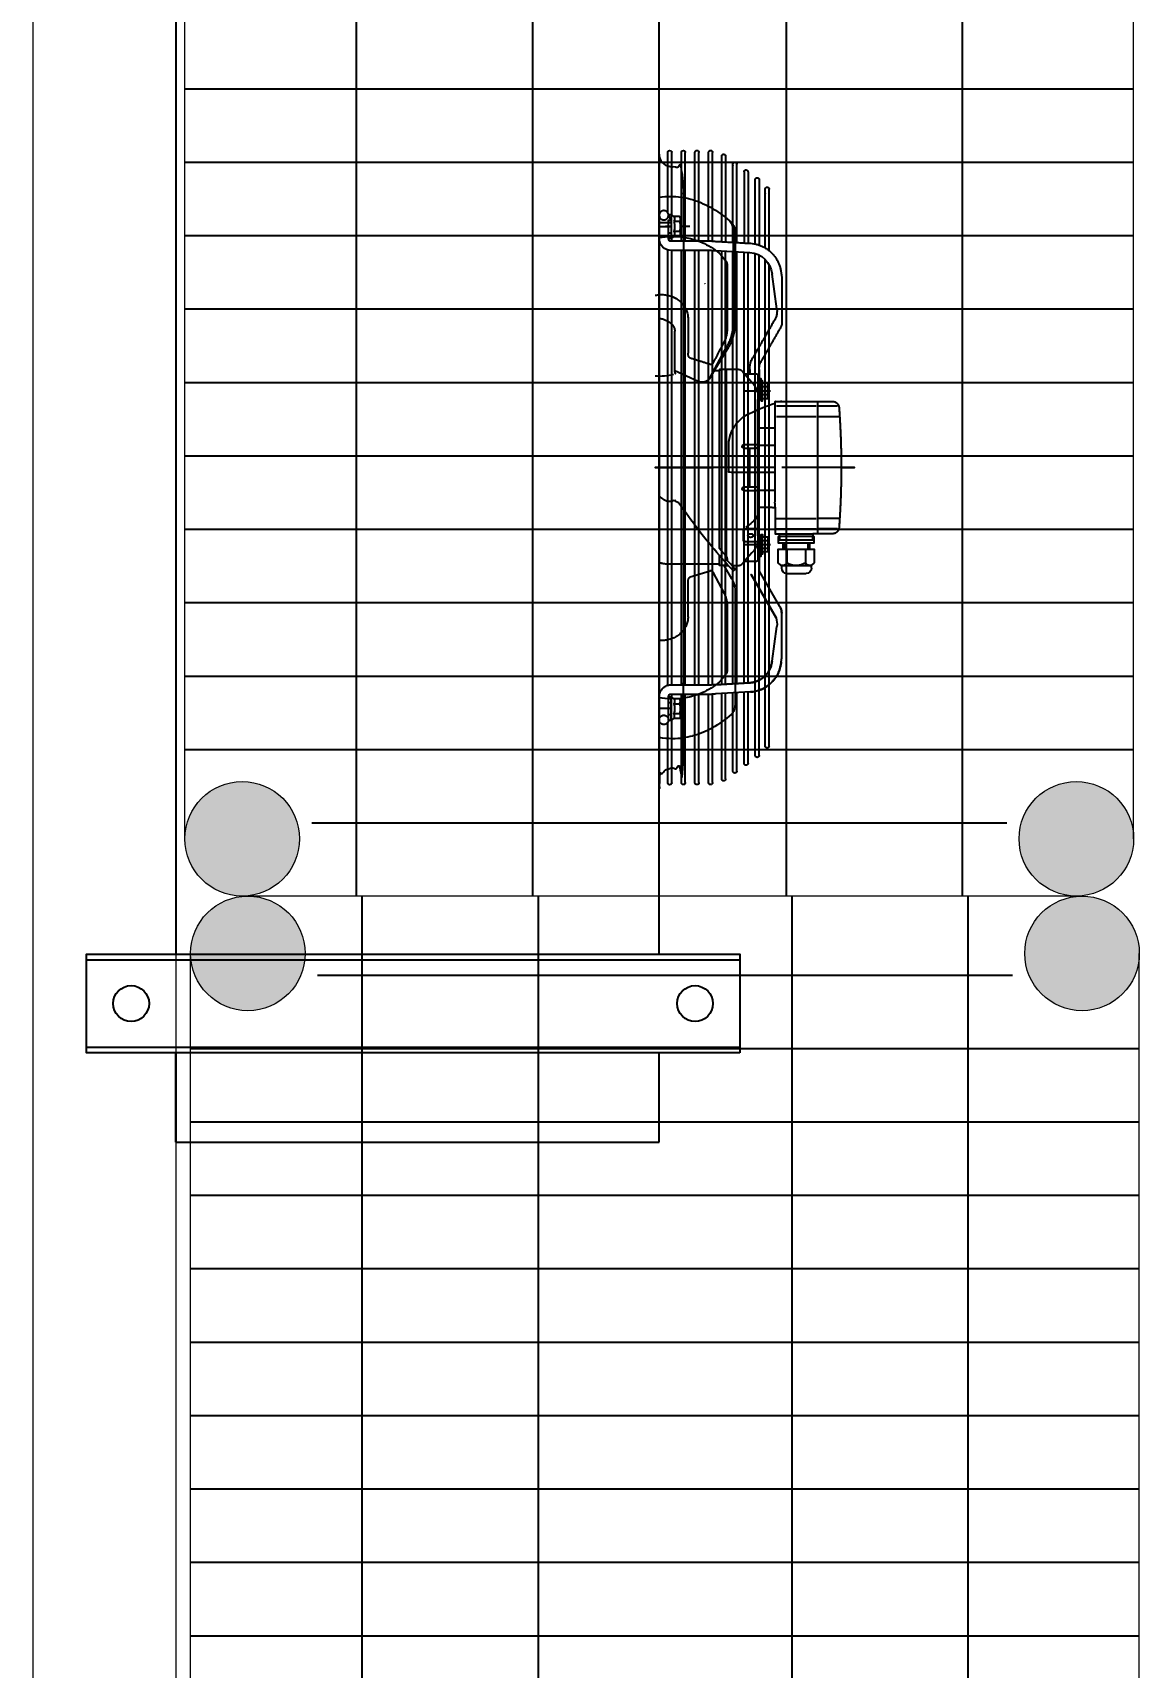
# Model space of a CAD drawing. Header units: centimetres. Extents: x 54005 to 61405, y 90310 to 94744.
# Drawn here: x 57192.4 to 57254.2, y 91365.3 to 91456.6 of the extents above; entities that cross this region are included whole.
import ezdxf

# ---------------------------------------------------------------- set-up
doc = ezdxf.new("R2010")
doc.units = ezdxf.units.CM
doc.header["$LTSCALE"] = 25
doc.layers.get('0').update_dxf_attribs({"lineweight": 0})
doc.layers.add('continious2', color=253, linetype='Continuous', lineweight=25)
doc.layers.add('ÖLCULENDIRME', color=115, linetype='Continuous', lineweight=5)
doc.layers.add('Kıtc-002 Çizgi', color=7, linetype='Continuous')
doc.layers.add('Kıtc-034 Soğuk Oda', color=1, linetype='Continuous')
doc.styles.add('style1', font='turkce.shx', dxfattribs={"height": 100})

# ---------------------------------------------------------------- blocks, each defined once
blk = doc.blocks.new('A$C50763B7D')
at = {"layer": 'Kıtc-034 Soğuk Oda'}
for p, q in [((5.307, 42.906), (5.307, 6.406)), ((10.193, 42.906), (10.193, 6.406)), ((5, 37.906), (0, 37.906)), ((0, 37.906), (0, 10.906)), ((0, 37.906), (5, 37.906)), ((109.5, 37.906), (10.5, 37.906)), ((0, 10.906), (5, 10.906)), ((10.5, 10.906), (109.5, 10.906)), ((10.5, 10.906), (20.16, 10.906)), ((20.09, 10.21), (23.568, 10.21)), ((20.095, 10.432), (23.45, 10.432)), ((24.221, 10.241), (24.221, 10.906)), ((24.867, 10.21), (25.034, 10.21)), ((25.034, 10.241), (25.034, 7.959)), ((25.524, 10.432), (49.836, 10.432)), ((25.529, 10.21), (49.808, 10.21)), ((25.552, 10.241), (25.552, 7.979)), ((35.848, 10.073), (35.871, 10.034)), ((49.808, 7.979), (49.808, 10.241)), ((50.326, 7.959), (50.326, 10.241)), ((50.326, 10.21), (50.498, 10.21)), ((50.474, 10.906), (51.776, 10.906)), ((50.796, 10.389), (50.796, 10.241)), ((51.425, 9.771), (51.425, 10.093)), ((20.086, 9.67), (25.034, 9.67)), ((20.088, 9.448), (25.034, 9.448)), ((25.552, 9.67), (49.808, 9.67)), ((25.552, 9.448), (49.808, 9.448)), ((29.35, 9.294), (31.288, 9.294)), ((31.576, 9.173), (31.92, 8.069)), ((42.493, 8.723), (43.082, 10.034)), ((46.019, 9.294), (44.081, 9.294)), ((51.148, 9.197), (51.148, 9.723)), ((20.085, 8.909), (25.034, 8.909)), ((20.086, 8.687), (25.034, 8.687)), ((25.552, 8.909), (49.808, 8.909)), ((25.552, 8.687), (49.808, 8.687)), ((20.086, 7.925), (25.034, 7.925)), ((20.297, 7.415), (25.059, 7.415)), ((25.15, 5.814), (25.04, 7.75)), ((25.552, 8.147), (49.808, 8.147)), ((25.552, 7.925), (49.808, 7.925)), ((25.578, 7.415), (49.782, 7.415)), ((31.849, 7.91), (30.654, 7.28)), ((33.163, 7.542), (43.082, 7.542)), ((42.722, 8.054), (44.484, 7.114)), ((43.082, 7.836), (44.433, 7.019)), ((49.802, 7.771), (49.694, 5.85)), ((20.298, 7.194), (25.072, 7.194)), ((20.735, 6.57), (25.107, 6.57)), ((25.59, 7.194), (49.77, 7.194)), ((25.613, 6.792), (49.747, 6.792)), ((25.626, 6.57), (49.735, 6.57)), ((29.87, 7.109), (26.388, 7.109)), ((32.35, 7.172), (32.213, 7.172)), ((32.213, 6.846), (32.213, 6.512)), ((48.972, 7.109), (45.499, 7.109)), ((21.17, 6.168), (25.13, 6.168)), ((21.171, 5.946), (25.146, 5.946)), ((21.607, 5.544), (49.639, 5.544)), ((25.648, 6.168), (49.712, 6.168)), ((25.661, 5.946), (49.699, 5.946)), ((32.923, 5.723), (32.476, 6.122)), ((33.396, 6.17), (33.396, 4.695)), ((33.557, 6.127), (33.557, 5.398)), ((33.631, 6.201), (34.216, 6.201)), ((34.29, 6.127), (34.29, 5.398)), ((41.973, 6.17), (41.973, 4.695)), ((42.893, 6.122), (42.446, 5.723)), ((42.923, 6.122), (42.923, 5.841)), ((21.608, 5.322), (49.549, 5.322)), ((22.13, 4.99), (49.306, 4.99)), ((22.131, 4.768), (49.013, 4.768)), ((26.879, 4.605), (28.814, 4.331)), ((29.921, 4.163), (31.852, 5.276)), ((33.609, 5.139), (33.822, 5.139)), ((36.427, 5.398), (36.427, 4.437)), ((39.902, 5.398), (41.492, 5.398)), ((41.546, 5.139), (41.759, 5.139)), ((41.759, 5.139), (41.759, 4.843)), ((41.759, 5.139), (42.186, 5.139)), ((43.159, 5.324), (42.638, 5.324)), ((46.555, 4.331), (48.481, 4.605)), ((32.065, 4.064), (32.213, 4.064)), ((32.36, 3.766), (33.1, 3.766)), ((33.47, 3.993), (33.1, 3.993)), ((33.47, 3.919), (33.1, 3.919)), ((32.065, 2.403), (32.213, 2.403)), ((33.47, 2.514), (33.1, 2.514)), ((41.381, 2.07), (33.987, 2.07)), ((34.262, 0.943), (34.262, 1.996)), ((34.846, 0.887), (34.846, 1.996)), ((40.523, 0.887), (40.523, 1.996)), ((41.106, 0.943), (41.106, 1.996))]:
    blk.add_line(p, q, dxfattribs=at)
for points in [[(5, 6.406), (5, 42.906), (10.5, 42.906), (10.5, 6.406)], [(51.776, 10.389), (51.813, 10.389), (51.813, 10.241), (51.499, 10.241), (50.796, 10.241), (50.474, 10.241), (50.474, 10.389), (50.796, 10.389), (51.499, 10.389), (51.499, 10.241)], [(25.666, 5.85), (25.558, 7.771)], [(29.284, 4.373), (31.714, 5.775)], [(32.73, 5.324), (31.803, 5.324)], [(41.546, 5.139), (41.546, 4.843), (41.759, 4.843), (42.186, 4.843), (42.186, 5.139), (42.4, 5.139), (42.527, 5.139), (42.527, 5.213), (41.492, 5.213), (41.418, 5.213), (41.418, 5.139)], [(32.36, 2.229), (33.1, 2.229), (33.1, 4.278), (32.36, 4.278), (32.232, 4.126), (32.213, 4.104), (32.213, 2.403), (32.232, 2.381)]]:
    blk.add_lwpolyline(points, close=True, dxfattribs=at)
for points in [[(37.684, 4.437), (37.684, 11.128), (37.684, 7.872)], [(20.16, 10.906), (53.164, 10.906), (51.363, 10.906), (51.363, 10.759), (51.363, 10.241)], [(24.572, 10.389), (24.572, 10.241), (23.87, 10.241), (23.555, 10.241), (23.555, 10.389), (23.592, 10.389), (23.87, 10.389)], [(23.87, 10.241), (23.87, 10.389), (24.572, 10.389), (24.886, 10.389), (24.886, 10.241), (24.572, 10.241)], [(51.148, 10.906), (51.148, 10.241), (51.148, 10.55)], [(51.797, 10.21), (53.164, 10.21), (54.591, 10.21), (55.274, 10.21)], [(51.919, 10.432), (53.164, 10.432), (54.591, 10.432), (55.274, 10.432)], [(23.663, 9.771), (23.663, 9.768), (23.741, 9.723), (24.694, 9.723), (24.772, 9.768), (24.772, 9.771)], [(50.326, 9.67), (53.164, 9.67), (54.591, 9.67), (55.274, 9.67)], [(50.326, 9.448), (53.286, 9.448), (54.469, 9.448), (55.282, 9.448)], [(50.326, 8.909), (53.286, 8.909), (54.469, 8.909), (55.284, 8.909)], [(50.326, 8.687), (53.286, 8.687), (54.469, 8.687), (55.283, 8.687)], [(31.471, 6.855), (32.213, 7.281), (32.213, 7.542), (32.286, 7.542), (32.767, 7.542)], [(50.326, 7.925), (53.212, 7.925), (54.543, 7.925), (55.283, 7.925)], [(32.011, 6.658), (32.011, 6.658), (31.91, 6.766)], [(32.213, 7.281), (32.213, 7.172), (32.213, 7.047)], [(50.253, 6.57), (53.212, 6.57), (54.543, 6.57), (54.641, 6.57)], [(36.612, 6.17), (36.612, 5.841), (38.756, 5.841)], [(43.159, 5.841), (42.923, 5.841), (42.923, 5.472)], [(54.198, 6.168), (53.285, 6.168), (50.23, 6.168)], [(33.876, 5.324), (32.73, 5.324), (32.73, 5.213), (32.841, 5.213), (33.876, 5.213), (33.95, 5.213), (33.95, 5.139), (33.822, 5.139), (33.822, 4.843), (33.609, 4.843), (33.182, 4.843), (32.969, 4.843), (32.969, 5.139), (32.841, 5.139), (32.841, 5.213)], [(32.969, 5.139), (33.182, 5.139), (33.182, 4.843)], [(33.182, 5.139), (33.609, 5.139), (33.609, 4.843)], [(35.466, 5.398), (36.427, 5.398), (38.941, 5.398), (38.941, 4.437)], [(38.941, 5.398), (39.902, 5.398), (39.902, 4.437)], [(42.849, 5.398), (41.492, 5.398), (41.492, 5.324)], [(42.527, 5.213), (42.638, 5.213), (42.638, 5.324), (41.492, 5.324), (41.492, 5.213)], [(42.186, 4.843), (42.4, 4.843), (42.4, 5.139)], [(49.802, 4.768), (52.71, 4.768), (53.237, 4.768)], [(31.769, 3.768), (31.769, 3.586), (31.769, 2.881), (31.769, 2.699)], [(33.47, 2.827), (33.47, 4.064), (33.47, 4.235), (33.839, 4.235), (33.839, 4.178), (33.987, 4.178), (33.987, 4.064), (33.986, 3.971)], [(33.987, 4.064), (33.987, 2.881), (33.987, 2.329), (33.839, 2.329), (33.839, 2.881), (33.839, 4.064), (33.839, 4.178), (33.654, 4.178), (33.654, 4.064), (33.654, 2.881), (33.654, 2.329), (33.839, 2.329), (33.839, 2.272), (33.47, 2.272), (33.47, 2.514), (33.47, 2.588)], [(35.466, 4.437), (34.209, 4.437), (33.987, 4.437), (33.987, 4.178)], [(34.262, 4.363), (34.262, 4.064), (34.262, 2.881), (34.262, 2.144)], [(34.846, 4.363), (34.846, 4.064), (34.846, 2.881), (34.846, 2.144)], [(37.684, 0.739), (37.684, 0.739), (37.684, 0), (37.684, 2.881), (37.684, 4.064)], [(40.523, 2.144), (40.523, 2.881), (40.523, 4.064), (40.523, 4.363)], [(41.106, 2.144), (41.106, 2.881), (41.106, 4.064), (41.106, 4.363)], [(33.1, 2.588), (33.47, 2.588), (33.47, 2.698), (33.47, 2.827), (33.47, 2.881)]]:
    blk.add_lwpolyline(points, dxfattribs=at)
for centre in [(7.75, 40.406), (7.75, 8.906)]:
    blk.add_circle(centre, 1, dxfattribs=at)
at = {"layer": 'Kıtc-034 Soğuk Oda', "extrusion": (0, 0, -1)}
for centre, major_axis, start_param, end_param in [((45.802, 10.89), (-2.137, 2.137), 5.234627, 5.576836), ((45.783, 10.78), (1.105, 1.105), 0.560797, 0.604414), ((45.747, 10.773), (-1.131, 1.131), 2.17505, 2.254579), ((20.082, 10.321), (0.0784, 0.0784), 2.28207, 5.615726), ((26.752, 10.146), (2.979, 2.979), 3.92838, 4.108501), ((26.752, 10.158), (-2.979, 2.979), 5.227591, 5.496398), ((24.217, 10.877), (0.588, 0.588), 2.016358, 2.696031), ((28.811, 10.146), (-2.866, 2.866), 5.521224, 5.686505), ((24.886, 10.241), (0.105, 0.105), -0.785398, 0.785398), ((29.634, 10.773), (1.14, 1.14), 3.870027, 3.949132), ((29.621, 10.773), (1.131, 1.131), 3.948976, 4.010228), ((29.634, 10.773), (1.14, 1.14), 3.790829, 3.869934), ((29.621, 10.771), (-1.131, 1.131), 5.282246, 5.361781), ((29.622, 10.771), (1.131, 1.131), 3.631825, 3.711355), ((29.586, 10.76), (1.105, 1.105), 3.55119, 3.631986), ((29.586, 10.76), (1.105, 1.105), 3.470306, 3.551091), ((29.536, 10.735), (-1.065, 1.065), 4.958464, 5.041272), ((36.297, 10.332), (0.366, 0.366), 3.403392, 4.565502), ((39.135, 8.225), (-2.866, 2.866), 6.136299, 6.220702), ((45.297, 10.553), (-0.367, 0.367), 3.667791, 3.795034), ((45.297, 10.552), (-0.367, 0.367), 3.540012, 3.667402), ((45.264, 10.633), (0.428, 0.428), 1.855236, 1.969777), ((45.265, 10.631), (-0.427, 0.427), 3.31102, 3.425748), ((45.184, 10.746), (-0.526, 0.526), 3.211862, 3.311404), ((45.053, 10.869), (0.653, 0.653), 1.36938, 1.455395), ((44.881, 10.983), (-0.799, 0.799), 2.865237, 2.940337), ((44.882, 10.982), (-0.798, 0.798), 2.790005, 2.865158), ((44.696, 11.068), (0.943, 0.943), 1.152122, 1.21932), ((44.697, 11.068), (-0.942, 0.942), 2.655634, 2.722861), ((44.53, 11.12), (-1.066, 1.066), 2.593806, 2.655716), ((44.531, 11.119), (1.066, 1.066), 0.961039, 1.022965), ((44.415, 11.14), (1.149, 1.149), 0.92968, 0.961107), ((45.782, 10.76), (-1.105, 1.105), 2.6512, 2.731996), ((45.747, 10.771), (-1.131, 1.131), 2.57183, 2.65136), ((45.747, 10.771), (-1.131, 1.131), 2.492201, 2.571736), ((45.734, 10.773), (-1.14, 1.14), 2.413251, 2.492356), ((45.747, 10.773), (-1.131, 1.131), 2.254674, 2.334209), ((45.734, 10.773), (1.14, 1.14), 0.763257, 0.842362), ((50.474, 10.241), (-0.471, 0.471), 5.497787, 7.068583), ((50.474, 10.241), (-0.105, 0.105), 5.497787, 7.068583), ((46.549, 10.146), (2.866, 2.866), 0.596681, 0.761961), ((51.148, 10.877), (0.588, 0.588), 2.016358, 2.696031), ((51.563, 10.271), (-0.16, 0.16), 3.26588, 4.588102), ((48.616, 10.265), (2.979, 2.979), 0.786787, 1.055595), ((48.616, 10.254), (2.979, 2.979), 0.629818, 0.784009), ((55.287, 10.321), (-0.0784, 0.0784), 0.667459, 4.001115), ((55.287, 10.321), (-0.0784, 0.0784), 0.667459, 4.001115), ((20.086, 9.559), (0.0784, 0.0784), 2.332894, 5.499349), ((24.217, 10.555), (0.588, 0.588), 2.016358, 2.696031), ((28.811, 10.158), (-2.866, 2.866), 5.221553, 5.413941), ((29.536, 10.736), (-1.066, 1.066), 4.875566, 4.958358), ((29.481, 10.696), (1.017, 1.017), 3.219535, 3.304955), ((29.481, 10.696), (1.018, 1.018), 3.134018, 3.219418), ((29.431, 10.645), (-0.967, 0.967), 4.616626, 4.705019), ((29.431, 10.645), (-0.968, 0.968), 4.528126, 4.616496), ((29.394, 10.591), (0.921, 0.921), 2.86617, 2.957557), ((29.394, 10.591), (-0.921, 0.921), 4.345459, 4.436822), ((29.373, 10.542), (-0.883, 0.883), 4.251721, 4.345708), ((29.373, 10.543), (-0.884, 0.884), 4.157598, 4.251565), ((29.365, 10.509), (0.859, 0.859), 2.491304, 2.587069), ((29.365, 10.509), (0.859, 0.859), 2.395385, 2.491139), ((29.365, 10.507), (-0.858, 0.858), 3.952882, 3.966324), ((29.365, 10.503), (-0.855, 0.855), 3.939409, 3.952881), ((31.288, 8.738), (0.393, 0.393), -0.785569, -0.696436), ((31.291, 8.771), (0.37, 0.37), -0.6968, -0.603944), ((31.302, 8.831), (-0.327, 0.327), 0.966415, 1.067225), ((31.472, 9.127), (-0.0806, 0.0806), 1.682012, 1.938797), ((52.787, -15.42), (-21.541, 21.541), 0.068333, 0.190136), ((36.046, 9.732), (0.246, 0.246), 4.136819, 4.974188), ((43.897, 9.127), (0.0806, 0.0806), 4.344388, 4.601173), ((44.012, 8.983), (0.212, 0.212), -1.314397, -1.17995), ((44.045, 8.906), (-0.272, 0.272), 0.390073, 0.504141), ((44.067, 8.831), (-0.327, 0.327), 0.503572, 0.604381), ((44.078, 8.771), (-0.37, 0.37), 0.603944, 0.6968), ((44.081, 8.738), (-0.393, 0.393), 0.696436, 0.785569), ((45.3, 10.521), (0.345, 0.345), 2.28971, 2.356167), ((45.3, 10.527), (0.349, 0.349), 2.223781, 2.289656), ((46.004, 10.503), (0.855, 0.855), 2.330304, 2.343777), ((46.003, 10.507), (0.858, 0.858), 2.316861, 2.330304), ((46.003, 10.509), (0.859, 0.859), 2.22125, 2.317004), ((46.003, 10.509), (-0.859, 0.859), 3.696116, 3.791881), ((45.996, 10.543), (0.884, 0.884), 2.03162, 2.125588), ((45.996, 10.542), (0.883, 0.883), 1.937478, 2.031464), ((45.974, 10.591), (-0.921, 0.921), 3.417159, 3.508523), ((45.974, 10.591), (-0.921, 0.921), 3.325628, 3.417016), ((45.937, 10.645), (-0.968, 0.968), 3.237486, 3.325855), ((45.937, 10.645), (-0.967, 0.967), 3.148963, 3.237356), ((45.887, 10.696), (-1.018, 1.018), 3.063768, 3.149167), ((45.888, 10.696), (1.017, 1.017), 1.407434, 1.492854), ((45.832, 10.736), (-1.066, 1.066), 2.895624, 2.978416), ((46.549, 10.158), (-2.866, 2.866), 2.424874, 2.632429), ((47.947, 10.46), (-3.472, 3.472), 2.628289, 2.870409), ((55.282, 9.559), (-0.0784, 0.0784), 0.783836, 3.950291), ((55.283, 9.559), (-0.0784, 0.0784), 0.783836, 3.950291), ((20.086, 8.798), (0.0784, 0.0784), 2.356194, 5.491932), ((27.422, 10.353), (-3.472, 3.472), 4.983572, 5.225693), ((28.763, 10.117), (2.826, 2.826), 3.370857, 3.65722), ((47.933, 8.379), (0.0185, 0.0185), 1.908335, 2.147272), ((46.597, 10.117), (-2.826, 2.826), 2.625965, 2.912328), ((55.283, 8.798), (-0.0784, 0.0784), 0.791253, 3.926991), ((20.298, 7.305), (0.0784, 0.0784), 2.356194, 5.488886), ((28.674, 11.063), (4.49, 4.49), 3.207953, 3.412361), ((28.731, 7.959), (-2.614, 2.614), 5.441178, 5.497787), ((27.746, 9.462), (1.971, 1.971), 2.978844, 3.377803), ((29.249, 7.979), (2.614, 2.614), 3.870567, 3.926991), ((31.736, 8.125), (-0.172, 0.172), 3.277271, 3.446371), ((31.781, 8.067), (0.12, 0.12), 1.492676, 1.707939), ((31.82, 8.033), (-0.0831, 0.0831), 2.789433, 3.064318), ((31.837, 8.016), (-0.0699, 0.0699), 1.793315, 2.101643), ((52.787, -15.42), (21.541, 21.541), -1.520739, -1.502463), ((52.787, -15.42), (21.358, 21.358), -1.509801, -1.49258), ((43.548, 8.033), (0.0831, 0.0831), 3.218868, 3.493753), ((43.587, 8.067), (-0.12, 0.12), 4.575246, 4.790509), ((43.632, 8.125), (0.172, 0.172), 2.836814, 3.005914), ((47.614, 9.462), (1.971, 1.971), 1.334586, 1.733545), ((46.111, 7.979), (2.614, 2.614), 0.785398, 0.841822), ((46.629, 7.959), (-2.614, 2.614), 2.356194, 2.412803), ((46.695, 11.171), (4.49, 4.49), 1.300028, 1.504436), ((24.204, 7.153), (0.291, 0.291), 2.976831, 3.204299), ((24.327, 7.322), (-0.438, 0.438), 4.376802, 4.549659), ((24.438, 7.55), (-0.618, 0.618), 4.2409, 4.378345), ((24.519, 7.794), (-0.8, 0.8), 4.126239, 4.241941), ((24.562, 8.001), (-0.949, 0.949), 4.023733, 4.126968), ((24.574, 8.119), (1.033, 1.033), 2.355937, 2.4535), ((26.34, 7.464), (-0.247, 0.247), 4.246511, 4.382716), ((26.369, 7.551), (-0.311, 0.311), 4.130748, 4.247402), ((26.384, 7.623), (0.363, 0.363), 2.455386, 2.560603), ((26.388, 7.663), (0.392, 0.392), 2.355954, 2.455906), ((29.87, 9.187), (1.469, 1.469), 2.252156, 2.356467), ((29.889, 9.021), (1.351, 1.351), 2.142449, 2.252751), ((29.953, 8.732), (1.142, 1.142), 2.019794, 2.143207), ((30.073, 8.392), (-0.887, 0.887), 3.445587, 3.591648), ((52.787, -15.42), (21.541, 21.541), -1.540426, -1.526856), ((52.787, -15.42), (-21.437, 21.437), 0.03037, 0.039464), ((52.787, -15.42), (21.541, 21.541), -1.526856, -1.520739), ((52.787, -15.42), (21.437, 21.437), -1.531333, -1.518473), ((32.525, 7.478), (0.261, 0.261), 1.631792, 1.756742), ((45.416, 8.732), (-1.142, 1.142), 4.139979, 4.263391), ((45.48, 9.021), (-1.351, 1.351), 4.030434, 4.140737), ((45.498, 9.187), (-1.469, 1.469), 3.926718, 4.031029), ((48.972, 7.663), (-0.392, 0.392), 3.827279, 3.927231), ((48.976, 7.623), (0.363, 0.363), 2.151786, 2.257003), ((48.992, 7.551), (-0.311, 0.311), 3.606579, 3.723234), ((49.021, 7.464), (-0.247, 0.247), 3.471266, 3.607471), ((49.061, 7.382), (0.182, 0.182), 1.734588, 1.901722), ((49.107, 7.318), (-0.126, 0.126), 3.093739, 3.30695), ((50.794, 8.226), (-1.033, 1.033), 3.829685, 3.927249), ((50.807, 8.108), (0.949, 0.949), 2.156218, 2.259453), ((50.849, 7.902), (0.8, 0.8), 2.041244, 2.156946), ((50.93, 7.658), (0.618, 0.618), 1.90484, 2.042285), ((54.634, 6.681), (0.0784, 0.0784), -0.794299, 2.356194), ((21.171, 6.057), (0.0784, 0.0784), 2.356194, 5.4852), ((21.608, 5.433), (-0.0784, 0.0784), 3.926991, 7.059683), ((26.995, 5.931), (1.307, 1.307), 3.863573, 3.961121), ((33.707, 6.507), (-0.784, 0.784), 4.148479, 4.712389), ((33.631, 6.127), (0.0523, 0.0523), 3.926991, 5.497787), ((33.988, 5.8), (0.145, 0.145), 3.988386, 4.050774), ((33.993, 5.8), (-0.148, 0.148), 5.497809, 5.559256), ((33.993, 5.8), (-0.148, 0.148), 5.436318, 5.497765), ((33.988, 5.799), (-0.145, 0.145), 5.374004, 5.436392), ((33.988, 5.8), (0.145, 0.145), 4.05082, 4.1132), ((33.988, 5.799), (-0.145, 0.145), 5.311578, 5.373958), ((33.975, 5.802), (0.135, 0.135), 4.11312, 4.178381), ((33.975, 5.797), (-0.135, 0.135), 5.246397, 5.311658), ((33.975, 5.802), (-0.135, 0.135), 5.74923, 5.814474), ((33.975, 5.797), (0.135, 0.135), 3.610304, 3.675548), ((33.956, 5.808), (-0.121, 0.121), 5.814379, 5.884605), ((33.956, 5.791), (0.121, 0.121), 3.540173, 3.610399), ((33.956, 5.791), (0.121, 0.121), 3.469912, 3.540108), ((33.915, 5.767), (-0.088, 0.088), 4.798861, 4.885993), ((33.916, 5.832), (-0.0881, 0.0881), 6.196838, 6.283889), ((33.916, 5.767), (-0.0881, 0.0881), 4.711685, 4.798736), ((33.892, 5.861), (0.0616, 0.0616), -1.373074, -1.26208), ((33.892, 5.738), (0.0616, 0.0616), 2.832876, 2.94387), ((33.892, 5.861), (-0.0617, 0.0617), 0.308973, 0.419829), ((33.892, 5.738), (0.0617, 0.0617), 2.721763, 2.832619), ((33.888, 5.87), (0.0544, 0.0544), -1.151459, -1.030649), ((33.888, 5.729), (0.0544, 0.0544), 2.601445, 2.722255), ((33.888, 5.87), (-0.0545, 0.0545), 0.540479, 0.661187), ((33.888, 5.729), (-0.0545, 0.0545), 4.051202, 4.17191), ((33.888, 5.874), (0.052, 0.052), -0.910198, -0.785581), ((33.888, 5.725), (0.052, 0.052), 2.356377, 2.480994), ((33.888, 5.874), (-0.052, 0.052), 0.785581, 0.910198), ((33.888, 5.725), (-0.052, 0.052), 3.802191, 3.926808), ((33.887, 5.87), (-0.0545, 0.0545), 0.909609, 1.030317), ((33.887, 5.729), (0.0545, 0.0545), 2.111276, 2.231984), ((33.887, 5.87), (-0.0544, 0.0544), 1.030649, 1.151459), ((33.887, 5.729), (0.0544, 0.0544), 1.990134, 2.110944), ((33.884, 5.861), (0.0617, 0.0617), -0.419829, -0.308973), ((33.884, 5.738), (-0.0617, 0.0617), 3.450566, 3.561422), ((33.884, 5.861), (-0.0616, 0.0616), 1.26208, 1.373074), ((33.884, 5.738), (0.0616, 0.0616), 1.768519, 1.879513), ((33.875, 5.847), (-0.0732, 0.0732), 1.372713, 1.471378), ((33.875, 5.752), (0.0732, 0.0732), 1.670215, 1.768879), ((33.875, 5.847), (0.0731, 0.0731), -0.099237, -0.000455), ((33.86, 5.832), (0.0881, 0.0881), -0.000704, 0.086347), ((33.86, 5.832), (0.088, 0.088), 0.086472, 0.173604), ((33.86, 5.767), (0.088, 0.088), 1.397192, 1.484325), ((33.84, 5.78), (-0.105, 0.105), 2.890724, 2.968161), ((33.84, 5.78), (-0.105, 0.105), 2.81315, 2.890637), ((33.819, 5.808), (0.121, 0.121), 0.328319, 0.398515), ((33.819, 5.791), (0.121, 0.121), 1.172281, 1.242477), ((33.819, 5.808), (-0.121, 0.121), 1.969377, 2.039603), ((33.819, 5.791), (-0.121, 0.121), 2.672786, 2.743012), ((33.8, 5.802), (0.135, 0.135), 0.468711, 0.533956), ((33.8, 5.797), (-0.135, 0.135), 2.607637, 2.672882), ((33.8, 5.802), (0.135, 0.135), 0.534008, 0.599269), ((33.8, 5.797), (0.135, 0.135), 0.971527, 1.036789), ((33.787, 5.8), (-0.145, 0.145), 2.169985, 2.232365), ((33.787, 5.799), (0.145, 0.145), 0.909227, 0.971608), ((33.787, 5.8), (-0.145, 0.145), 2.232411, 2.294799), ((33.787, 5.799), (0.145, 0.145), 0.846794, 0.909182), ((33.783, 5.8), (-0.148, 0.148), 2.294726, 2.356173), ((33.783, 5.8), (0.148, 0.148), 0.78542, 0.846867), ((34.216, 6.127), (-0.0523, 0.0523), 0.785398, 2.356194), ((35.979, 7.018), (-1.327, 1.327), 4.483365, 4.963871), ((36.501, 6.17), (-0.0784, 0.0784), 5.887583, 8.249584), ((38.867, 6.17), (-0.0784, 0.0784), 5.887583, 8.249584), ((25.882, -1.006), (11.555, 11.555), 0.351241, 0.445856), ((41.661, 6.507), (0.784, 0.784), 1.570796, 2.134707), ((43.159, 3.993), (1.307, 1.307), -0.785398, -0.513045), ((48.365, 5.931), (0.941, 0.941), 0.846576, 2.268928), ((48.365, 5.931), (-0.941, 0.941), 2.408818, 2.417373), ((48.365, 5.931), (-1.307, 1.307), 2.322064, 2.419613), ((22.131, 4.879), (0.0784, 0.0784), 2.356194, 5.488886), ((42.849, 5.472), (0.0523, 0.0523), 0.785398, 2.356194), ((43.159, 3.993), (0.941, 0.941), -0.785398, -0.513045), ((28.93, 5.657), (-0.941, 0.941), 3.65795, 4.014257), ((32.065, 3.768), (0.209, 0.209), 3.926991, 5.497787), ((32.508, 4.022), (0.209, 0.209), 4.06882, 4.287329), ((25.882, -1.006), (11.555, 11.555), 0.463068, 0.469953), ((32.508, 2.485), (-0.209, 0.209), 5.137449, 6.544985), ((32.065, 2.699), (-0.209, 0.209), 3.926991, 5.497787)]:
    blk.add_ellipse(centre, major_axis=major_axis, ratio=1, start_param=start_param, end_param=end_param, dxfattribs=at)
at = {"layer": 'Kıtc-034 Soğuk Oda'}
for points, weights, knots in [([(55.16, 10.906), (37.66, 10.906), (20.16, 10.906), (20.466, 10.906), (20.683, 10.69), (20.899, 10.473), (20.899, 10.167), (20.899, 9.853), (20.899, 9.538), (37.684, 9.538), (54.469, 9.538), (54.469, 9.853), (54.469, 10.167), (54.469, 10.473), (54.686, 10.69), (54.902, 10.906), (55.208, 10.906), (54.9, 10.906), (54.591, 10.906), (53.877, 10.906), (53.164, 10.906)], [1, 1, 1, 0.923879532511, 1, 0.923879532511, 1, 1, 1, 1, 1, 1, 1, 0.923879532509, 1, 0.923879532509, 1, 1, 1, 1, 1], [0, 0, 0, 1, 1, 1.785398, 1.785398, 2.570796, 2.570796, 3.570796, 3.570796, 4.570796, 4.570796, 5.570796, 5.570796, 6.356194, 6.356194, 7.141593, 7.141593, 8.141593, 8.141593, 9.141593, 9.141593, 9.141593]), ([(23.592, 10.906), (23.851, 10.906), (23.851, 10.648), (23.851, 10.389), (23.592, 10.389), (23.334, 10.389), (23.334, 10.648), (23.334, 10.906), (23.592, 10.906), (24.239, 10.906), (24.886, 10.906), (25.552, 10.906), (25.552, 10.241)], [1, 0.707106781187, 1, 0.707106781187, 1, 0.707106781187, 1, 0.707106781187, 1, 1, 1, 0.707106781188, 1], [0, 0, 0, 1.570796, 1.570796, 3.141593, 3.141593, 4.712389, 4.712389, 6.283185, 6.283185, 7.283185, 7.283185, 8.853982, 8.853982, 8.853982]), ([(23.663, 10.093), (23.603, 10.167), (23.543, 10.241), (24.217, 10.241), (24.892, 10.241), (24.832, 10.167), (24.772, 10.093), (24.633, 9.985), (24.495, 10.093), (24.495, 9.932), (24.495, 9.771), (24.633, 9.663), (24.772, 9.771), (24.772, 9.932), (24.772, 10.093)], [1, 1, 1, 1, 1, 1, 1, 0.789310470487, 1, 1, 1, 0.789310470464, 1, 1, 1], [0, 0, 0, 1, 1, 2, 2, 3, 3, 4.322222, 4.322222, 5.322222, 5.322222, 6.644445, 6.644445, 7.644445, 7.644445, 7.644445]), ([(23.94, 10.093), (23.801, 9.985), (23.663, 10.093), (23.663, 9.932), (23.663, 9.771), (23.801, 9.663), (23.94, 9.771), (23.94, 9.932), (23.94, 10.093)], [1, 0.789310470487, 1, 1, 1, 0.789310470464, 1, 1, 1], [0, 0, 0, 1.322222, 1.322222, 2.322222, 2.322222, 3.644445, 3.644445, 4.644445, 4.644445, 4.644445]), ([(32.286, 7.542), (32.286, 8.96), (32.286, 10.378), (32.286, 10.649), (32.375, 10.906)], [1, 1, 1, 0.986361221501, 1], [0, 0, 0, 1, 1, 1.330695, 1.330695, 1.330695]), ([(45.777, 10.295), (45.753, 10.264), (45.725, 10.235), (45.7, 10.208), (45.672, 10.184)], [1, 0.999077269597, 1, 0.998758065832, 1], [0, 0, 0, 0.0859243, 0.0859243, 0.1856114, 0.1856114, 0.1856114]), ([(47.236, 10.187), (47.213, 10.128), (47.185, 10.071), (47.157, 10.015), (47.125, 9.962)], [1, 0.999184332451, 1, 0.999142983122, 1], [0, 0, 0, 0.0807851, 0.0807851, 0.1635928, 0.1635928, 0.1635928]), ([(50.87, 9.771), (50.87, 9.932), (50.87, 10.093), (50.732, 9.985), (50.593, 10.093), (50.593, 9.932), (50.593, 9.771), (50.593, 9.77), (50.593, 9.768), (50.632, 9.746), (50.671, 9.723), (51.148, 9.723), (51.624, 9.723), (51.663, 9.746), (51.702, 9.768), (51.702, 9.77), (51.702, 9.771), (51.702, 9.932), (51.702, 10.093), (51.762, 10.167), (51.822, 10.241), (51.148, 10.241), (50.473, 10.241), (50.533, 10.167), (50.593, 10.093)], [1, 1, 1, 0.789310470487, 1, 1, 1, 1, 1, 1, 1, 1, 1, 1, 1, 1, 1, 1, 1, 1, 1, 1, 1, 1, 1], [0, 0, 0, 1, 1, 2.322222, 2.322222, 3.322222, 3.322222, 4.322222, 4.322222, 5.322222, 5.322222, 6.322222, 6.322222, 7.322222, 7.322222, 8.322222, 8.322222, 9.322222, 9.322222, 10.322222, 10.322222, 11.322222, 11.322222, 12.322222, 12.322222, 12.322222]), ([(51.776, 10.389), (51.517, 10.389), (51.517, 10.648), (51.517, 10.906), (51.776, 10.906), (52.035, 10.906), (52.035, 10.648), (52.035, 10.389), (51.776, 10.389)], [1, 0.707106781187, 1, 0.707106781187, 1, 0.707106781187, 1, 0.707106781187, 1], [0, 0, 0, 1.570796, 1.570796, 3.141593, 3.141593, 4.712389, 4.712389, 6.283185, 6.283185, 6.283185]), ([(31.43, 9.275), (31.452, 9.269), (31.472, 9.26), (31.49, 9.252), (31.508, 9.242)], [1, 0.998373990694, 1, 0.997741350893, 1], [0, 0, 0, 0.1140684, 0.1140684, 0.2485154, 0.2485154, 0.2485154]), ([(31.508, 9.242), (31.524, 9.233), (31.538, 9.221), (31.55, 9.211), (31.561, 9.198)], [1, 0.996625680555, 1, 0.994705790483, 1], [0, 0, 0, 0.1643464, 0.1643464, 0.3702374, 0.3702374, 0.3702374]), ([(42.919, 9.985), (42.993, 10.034), (43.082, 10.034), (44.191, 10.034), (45.3, 10.034)], [1, 0.957755338239, 1, 1, 1], [0, 0, 0, 0.583407, 0.583407, 1.583407, 1.583407, 1.583407]), ([(43.436, 8.041), (43.44, 8.056), (43.448, 8.069), (43.62, 8.621), (43.793, 9.173)], [1, 0.988140265059, 1, 1, 1], [0, 0, 0, 0.308328, 0.308328, 1.308328, 1.308328, 1.308328]), ([(43.808, 9.198), (43.818, 9.211), (43.831, 9.221), (43.845, 9.233), (43.861, 9.242)], [1, 0.994705790542, 1, 0.996625680555, 1], [0, 0, 0, 0.205891, 0.205891, 0.3702374, 0.3702374, 0.3702374]), ([(51.702, 9.771), (51.563, 9.663), (51.425, 9.771), (51.148, 9.673), (50.87, 9.771), (50.732, 9.663), (50.593, 9.771)], [1, 0.789310470464, 1, 0.942809041584, 1, 0.789310470464, 1], [0, 0, 0, 1.322222, 1.322222, 2.001896, 2.001896, 3.324118, 3.324118, 3.324118]), ([(43.156, 6.512), (43.156, 6.842), (43.156, 7.172), (43.156, 7.357), (43.156, 7.542), (43.119, 7.542), (43.082, 7.542), (43.082, 7.689), (43.082, 7.836), (42.902, 7.945), (42.722, 8.054), (42.295, 8.281), (42.493, 8.723)], [1, 1, 1, 1, 1, 1, 1, 1, 1, 1, 1, 0.730774152892, 1], [0, 0, 0, 1, 1, 2, 2, 3, 3, 4, 4, 5, 5, 6.502682, 6.502682, 6.502682]), ([(47.956, 8.364), (47.953, 8.362), (47.95, 8.359), (47.948, 8.357), (47.945, 8.356)], [1, 0.996106431449, 1, 0.994580852901, 1], [0, 0, 0, 0.1765468, 0.1765468, 0.3848552, 0.3848552, 0.3848552]), ([(20.086, 7.925), (20.022, 7.925), (19.99, 7.981), (19.958, 8.037), (19.99, 8.092), (20.023, 8.148), (20.087, 8.147), (22.561, 8.147), (25.034, 8.147)], [1, 0.865282725606, 1, 0.865282725606, 1, 0.865282725606, 1, 1, 1], [0, 0, 0, 1.050164, 1.050164, 2.100329, 2.100329, 3.150493, 3.150493, 4.150493, 4.150493, 4.150493]), ([(31.933, 8.041), (31.936, 8.027), (31.935, 8.012), (31.933, 7.997), (31.927, 7.984)], [1, 0.985060682259, 1, 0.98638337132, 1], [0, 0, 0, 0.3461406, 0.3461406, 0.6765663, 0.6765663, 0.6765663]), ([(43.441, 7.984), (43.435, 7.997), (43.434, 8.012), (43.432, 8.027), (43.436, 8.041)], [1, 0.986383371331, 1, 0.985060682257, 1], [0, 0, 0, 0.3304257, 0.3304257, 0.6765663, 0.6765663, 0.6765663]), ([(50.32, 7.75), (50.265, 6.782), (50.21, 5.814), (50.11, 4.228), (48.527, 4.09), (48.435, 4.077), (48.344, 4.064), (46.982, 4.064), (45.619, 4.064), (44.568, 4.67), (43.517, 5.276)], [1, 1, 1, 0.758325483999, 1, 1, 1, 1, 1, 1, 1], [0, 0, 0, 1, 1, 2.420112, 2.420112, 3.420112, 3.420112, 4.420112, 4.420112, 5.420112, 5.420112, 5.420112]), ([(44.882, 7.207), (44.796, 7.237), (44.714, 7.28), (44.117, 7.595), (43.52, 7.91)], [1, 0.997334462686, 1, 1, 1], [0, 0, 0, 0.146061, 0.146061, 1.146061, 1.146061, 1.146061]), ([(50.301, 7.415), (51.221, 7.415), (52.142, 7.415), (53.342, 7.415), (54.543, 7.415), (54.807, 7.415), (55.072, 7.415), (55.182, 7.415), (55.182, 7.305), (55.182, 7.195), (55.072, 7.194), (54.807, 7.194), (54.543, 7.194), (53.317, 7.194), (52.091, 7.194), (51.19, 7.194), (50.288, 7.194)], [1, 1, 1, 1, 1, 1, 1, 0.710246643459, 1, 0.710246643459, 1, 1, 1, 1, 1, 1, 1], [0, 0, 0, 1, 1, 2, 2, 3, 3, 4.561896, 4.561896, 6.123791, 6.123791, 7.123791, 7.123791, 8.123791, 8.123791, 9.123791, 9.123791, 9.123791]), ([(50.326, 8.147), (51.806, 8.147), (53.286, 8.147), (53.877, 8.147), (54.469, 8.147), (54.875, 8.147), (55.282, 8.147), (55.346, 8.148), (55.379, 8.092), (55.411, 8.037), (55.379, 7.981), (55.347, 7.925), (55.283, 7.925)], [1, 1, 1, 1, 1, 1, 1, 0.865282725601, 1, 0.865282725601, 1, 0.865282725601, 1], [0, 0, 0, 1, 1, 2, 2, 3, 3, 4.050164, 4.050164, 5.100329, 5.100329, 6.150493, 6.150493, 6.150493]), ([(20.735, 6.57), (20.67, 6.57), (20.638, 6.625), (20.606, 6.681), (20.639, 6.737), (20.671, 6.792), (20.736, 6.792), (22.915, 6.792), (25.094, 6.792)], [1, 0.865282725606, 1, 0.865282725606, 1, 0.865282725606, 1, 1, 1], [0, 0, 0, 1.050164, 1.050164, 2.100329, 2.100329, 3.150493, 3.150493, 4.150493, 4.150493, 4.150493]), ([(31.471, 6.855), (31.129, 6.658), (30.734, 6.658), (27.654, 6.658), (24.574, 6.658)], [1, 0.966158876657, 1, 1, 1], [0, 0, 0, 0.521795, 0.521795, 1.521795, 1.521795, 1.521795]), ([(26.186, 7.151), (26.167, 7.16), (26.149, 7.173), (26.134, 7.184), (26.121, 7.198)], [1, 0.996510314401, 1, 0.9943230179, 1], [0, 0, 0, 0.1671339, 0.1671339, 0.3803448, 0.3803448, 0.3803448]), ([(32.213, 6.512), (32.213, 6.292), (32.406, 6.187), (32.445, 6.166), (32.445, 6.122)], [1, 0.859086122937, 1, 0.859086122944, 1], [0, 0, 0, 1.07463, 1.07463, 2.149259, 2.149259, 2.149259]), ([(43.156, 7.172), (37.945, 7.172), (32.734, 7.172), (32.628, 7.1), (32.501, 7.109)], [1, 1, 1, 0.945046122032, 1], [0, 0, 0, 1, 1, 1.666121, 1.666121, 1.666121]), ([(37.417, 4.437), (37.417, 5.73), (37.417, 7.024), (37.641, 7.024), (37.866, 7.024), (38.381, 7.024), (38.896, 7.024), (39.412, 7.024), (39.863, 6.774), (40.433, 6.459), (40.707, 5.868)], [1, 1, 1, 1, 1, 1, 1, 0.968166097718, 1, 0.950696961754, 1], [0, 0, 0, 1, 1, 2, 2, 3, 3, 3.505998, 3.505998, 4.136639, 4.136639, 4.136639]), ([(42.923, 6.122), (42.923, 6.166), (42.962, 6.187), (43.156, 6.292), (43.156, 6.512)], [1, 0.859086122944, 1, 0.859086122931, 1], [0, 0, 0, 1.07463, 1.07463, 2.149259, 2.149259, 2.149259]), ([(50.794, 6.658), (48.335, 6.658), (45.876, 6.658), (45.109, 6.658), (44.433, 7.019)], [1, 1, 1, 0.970123420627, 1], [0, 0, 0, 1, 1, 1.490115, 1.490115, 1.490115]), ([(50.794, 6.766), (48.335, 6.766), (45.876, 6.766), (45.136, 6.766), (44.484, 7.114)], [1, 1, 1, 0.970123420627, 1], [0, 0, 0, 1, 1, 1.490115, 1.490115, 1.490115]), ([(50.266, 6.792), (51.325, 6.792), (52.385, 6.792), (53.464, 6.792), (54.543, 6.792), (54.588, 6.792), (54.633, 6.792), (54.698, 6.792), (54.73, 6.737), (54.762, 6.681), (54.731, 6.625), (54.699, 6.57), (54.634, 6.57)], [1, 1, 1, 1, 1, 1, 1, 0.865282725606, 1, 0.865282725606, 1, 0.865282725606, 1], [0, 0, 0, 1, 1, 2, 2, 3, 3, 4.050164, 4.050164, 5.100329, 5.100329, 6.150493, 6.150493, 6.150493]), ([(51.311, 6.871), (51.36, 6.895), (51.403, 6.926), (51.441, 6.953), (51.472, 6.988), (51.217, 6.651), (50.794, 6.658)], [1, 0.996267402492, 1, 0.993539279801, 1, 0.891942634525, 1], [0, 0, 0, 0.172857, 0.172857, 0.400324, 0.400324, 1.33867, 1.33867, 1.33867]), ([(25.15, 5.814), (25.251, 4.228), (26.834, 4.09), (25.251, 4.228), (25.15, 5.814)], [1, 0.758325484, 1, 0.758325484, 1], [0, 0, 0, 1.420112, 1.420112, 2.840223, 2.840223, 2.840223]), ([(25.666, 5.861), (25.666, 5.855), (25.666, 5.85), (25.666, 5.855), (25.666, 5.861)], [1, 0.999990851561, 1, 0.999990851561, 1], [0, 0, 0, 0.00855498, 0.00855498, 0.01710995, 0.01710995, 0.01710995]), ([(26.879, 4.605), (25.736, 4.705), (25.666, 5.85), (25.736, 4.705), (26.879, 4.605), (25.736, 4.705), (25.666, 5.85)], [1, 0.757594916385, 1, 0.757594916385, 1, 0.757594916385, 1], [0, 0, 0, 1.422352, 1.422352, 2.844703, 2.844703, 4.267055, 4.267055, 4.267055]), ([(33.876, 5.398), (33.717, 5.398), (33.557, 5.398), (33.038, 5.398), (32.519, 5.398), (32.445, 5.398), (32.445, 5.472), (32.445, 5.797), (32.445, 6.122)], [1, 1, 1, 1, 1, 0.707106781189, 1, 1, 1], [0, 0, 0, 1, 1, 2, 2, 3.570796, 3.570796, 4.570796, 4.570796, 4.570796]), ([(33.797, 5.873), (33.799, 5.879), (33.802, 5.884), (33.804, 5.889), (33.807, 5.894)], [1, 0.999384121458, 1, 0.999249560003, 1], [0, 0, 0, 0.0701964, 0.0701964, 0.1476836, 0.1476836, 0.1476836]), ([(33.814, 5.695), (33.81, 5.7), (33.807, 5.705), (33.804, 5.71), (33.802, 5.715)], [1, 0.999250544547, 1, 0.999249559987, 1], [0, 0, 0, 0.0774364, 0.0774364, 0.1549236, 0.1549236, 0.1549236]), ([(33.807, 5.894), (33.81, 5.899), (33.814, 5.904), (33.817, 5.908), (33.82, 5.913)], [1, 0.999250544548, 1, 0.999051143699, 1], [0, 0, 0, 0.0774364, 0.0774364, 0.1645688, 0.1645688, 0.1645688]), ([(33.828, 5.921), (33.831, 5.924), (33.835, 5.927), (33.839, 5.931), (33.843, 5.933)], [1, 0.998780501517, 1, 0.998783411389, 1], [0, 0, 0, 0.0987824, 0.0987824, 0.1974469, 0.1974469, 0.1974469]), ([(33.843, 5.666), (33.839, 5.668), (33.835, 5.672), (33.831, 5.675), (33.828, 5.678)], [1, 0.99878341142, 1, 0.998780501534, 1], [0, 0, 0, 0.0986645, 0.0986645, 0.1974469, 0.1974469, 0.1974469]), ([(33.955, 5.686), (33.952, 5.682), (33.948, 5.678), (33.944, 5.675), (33.94, 5.672)], [1, 0.999052914734, 1, 0.998780501465, 1], [0, 0, 0, 0.087051, 0.087051, 0.1858335, 0.1858335, 0.1858335]), ([(33.962, 5.904), (33.965, 5.899), (33.968, 5.894), (33.971, 5.889), (33.973, 5.884)], [1, 0.999250544546, 1, 0.999249559987, 1], [0, 0, 0, 0.0774364, 0.0774364, 0.1549236, 0.1549236, 0.1549236]), ([(36.612, 5.841), (36.612, 5.675), (36.612, 5.509), (36.612, 5.398), (36.501, 5.398), (36.39, 5.398), (36.39, 5.509), (36.39, 5.839), (36.39, 6.17)], [1, 1, 1, 0.707106781187, 1, 0.707106781187, 1, 1, 1], [0, 0, 0, 1, 1, 2.570796, 2.570796, 4.141593, 4.141593, 5.141593, 5.141593, 5.141593]), ([(38.978, 6.17), (38.978, 5.839), (38.978, 5.509), (38.978, 5.398), (38.867, 5.398), (38.756, 5.398), (38.756, 5.509), (38.756, 5.675), (38.756, 5.841), (38.756, 6.006), (38.756, 6.17)], [1, 1, 1, 0.707106781187, 1, 0.707106781187, 1, 1, 1, 1, 1], [0, 0, 0, 1, 1, 2.570796, 2.570796, 4.141593, 4.141593, 5.141593, 5.141593, 6.141593, 6.141593, 6.141593]), ([(46.555, 4.331), (46.316, 4.31), (46.085, 4.373), (44.87, 5.074), (43.654, 5.775)], [1, 0.984172539692, 1, 1, 1], [0, 0, 0, 0.356308, 0.356308, 1.356308, 1.356308, 1.356308]), ([(50.173, 5.544), (51.672, 5.544), (53.17, 5.544), (53.466, 5.544), (53.761, 5.544), (53.872, 5.543), (53.871, 5.432), (53.871, 5.322), (53.76, 5.322), (53.421, 5.322), (53.081, 5.322), (51.596, 5.322), (50.111, 5.322)], [1, 1, 1, 1, 1, 0.708678466812, 1, 0.708678466812, 1, 1, 1, 1, 1], [0, 0, 0, 1, 1, 2, 2, 3.566346, 3.566346, 5.132692, 5.132692, 6.132692, 6.132692, 7.132692, 7.132692, 7.132692]), ([(54.198, 6.168), (54.309, 6.166), (54.308, 6.056), (54.307, 5.946), (54.197, 5.946), (53.731, 5.946), (53.265, 5.946), (51.74, 5.946), (50.214, 5.946)], [1, 0.709328460322, 1, 0.709328460322, 1, 1, 1, 1, 1], [0, 0, 0, 1.564503, 1.564503, 3.129005, 3.129005, 4.129005, 4.129005, 5.129005, 5.129005, 5.129005]), ([(33.876, 5.213), (33.876, 5.268), (33.876, 5.324), (33.876, 5.361), (33.876, 5.398), (34.083, 5.398), (34.29, 5.398), (34.878, 5.398), (35.466, 5.398), (35.466, 4.917), (35.466, 4.437), (35.947, 4.437), (36.427, 4.437), (37.684, 4.437), (38.941, 4.437), (39.422, 4.437), (39.902, 4.437), (40.642, 4.437), (41.381, 4.437), (41.381, 4.25), (41.381, 4.064), (41.381, 3.472), (41.381, 2.881), (41.381, 2.475), (41.381, 2.07), (41.381, 1.65), (41.381, 1.23), (41.381, 0.886), (41.038, 0.861)], [1, 1, 1, 1, 1, 1, 1, 1, 1, 1, 1, 1, 1, 1, 1, 1, 1, 1, 1, 1, 1, 1, 1, 1, 1, 1, 1, 0.732278556319, 1], [0, 0, 0, 1, 1, 2, 2, 3, 3, 4, 4, 5, 5, 6, 6, 7, 7, 8, 8, 9, 9, 10, 10, 11, 11, 12, 12, 13, 13, 14.498269, 14.498269, 14.498269]), ([(49.956, 4.99), (51.423, 4.99), (52.889, 4.99), (53.064, 4.99), (53.238, 4.99), (53.349, 4.989), (53.348, 4.879), (53.348, 4.768), (53.237, 4.768)], [1, 1, 1, 1, 1, 0.708678466812, 1, 0.708678466812, 1], [0, 0, 0, 1, 1, 2, 2, 3.566346, 3.566346, 5.132692, 5.132692, 5.132692]), ([(26.834, 4.09), (26.925, 4.077), (27.017, 4.064), (28.284, 4.064), (29.551, 4.064), (29.749, 4.064), (29.921, 4.163), (29.749, 4.064), (29.551, 4.064)], [1, 1, 1, 1, 1, 0.966004055419, 1, 0.966004055419, 1], [0, 0, 0, 1, 1, 2, 2, 2.522994, 2.522994, 3.045988, 3.045988, 3.045988]), ([(32.288, 3.626), (32.318, 3.699), (32.36, 3.766), (32.143, 3.891), (32.232, 4.126)], [1, 0.996650001803, 1, 0.762409395737, 1], [0, 0, 0, 0.163753, 0.163753, 1.571289, 1.571289, 1.571289]), ([(33.1, 2.741), (32.73, 2.741), (32.36, 2.741), (32.318, 2.808), (32.288, 2.881), (32.115, 3.253), (32.288, 3.626)], [1, 1, 1, 0.996650001801, 1, 0.907436146302, 1], [0, 0, 0, 1, 1, 1.163753, 1.163753, 2.031062, 2.031062, 2.031062]), ([(34.33, 0.861), (33.987, 0.886), (33.987, 1.23), (33.987, 1.65), (33.987, 2.07), (33.987, 2.2), (33.987, 2.329)], [1, 0.732278556326, 1, 1, 1, 1, 1], [0, 0, 0, 1.498269, 1.498269, 2.498269, 2.498269, 3.498269, 3.498269, 3.498269]), ([(41.038, 0.861), (39.363, 0.739), (37.684, 0.739), (36.005, 0.739), (34.33, 0.861)], [1, 0.99934254524, 1, 0.99934254524, 1], [0, 0, 0, 0.0725273, 0.0725273, 0.1450547, 0.1450547, 0.1450547])]:
    blk.add_rational_spline(points, weights, degree=2, knots=knots, dxfattribs=at)
blk = doc.blocks.new('53x152 tel')
at = {"lineweight": -2}
h = blk.add_hatch(color=256, dxfattribs=at)
h.paths.add_polyline_path([(3.2, 46.6, 1), (-3.2, 46.6, 1)])
h.paths.add_polyline_path([(-3.2, 0, 1), (3.2, 0, 1)])
h = blk.add_hatch(color=256, dxfattribs=at)
h.paths.add_polyline_path([(142.4, 46.6, 1), (148.8, 46.6, 1)])
h.paths.add_polyline_path([(142.4, 0, 1), (148.8, 0, 1)])
for p, q in [((145.6, 49.8), (0, 49.8)), ((-3.2, 46.594), (-3.2, 0)), ((148.8, 46.594), (148.8, 0)), ((145.6, -3.2), (0, -3.2))]:
    blk.add_line(p, q)
for centre in [(0, 46.6), (145.6, 46.6), (0, 0), (145.6, 0)]:
    blk.add_circle(centre, 3.2)
at = {"layer": 'continious2'}
for p, q in [((5.326, 49.8), (5.326, -3.2)), ((9.426, 49.8), (9.426, -3.2)), ((13.526, 49.8), (13.526, -3.2)), ((17.626, 49.8), (17.626, -3.2)), ((21.726, 49.8), (21.726, -3.2)), ((25.826, 49.8), (25.826, -3.2)), ((29.926, 49.8), (29.926, -3.2)), ((34.026, 49.8), (34.026, -3.2)), ((38.126, 49.8), (38.126, -3.2)), ((42.226, 49.8), (42.226, -3.2)), ((46.326, 49.8), (46.326, 30.38)), ((50.426, 49.8), (50.426, 30.38)), ((54.526, 49.8), (54.526, 30.38)), ((58.626, 49.8), (58.626, 30.38)), ((62.726, 49.8), (62.726, 30.38)), ((66.826, 49.8), (66.826, 30.38)), ((70.926, 49.8), (70.926, 30.38)), ((75.026, 49.8), (75.026, 30.38)), ((79.126, 49.8), (79.126, 30.38)), ((83.226, 49.8), (83.226, 30.38)), ((87.326, 49.8), (87.326, 30.38)), ((91.426, 49.8), (91.426, 30.38)), ((95.526, 49.8), (95.526, 30.38)), ((99.626, 49.8), (99.626, 30.38)), ((103.726, 49.8), (103.726, -3.2)), ((107.826, 49.8), (107.826, -3.2)), ((111.926, 49.8), (111.926, -3.2)), ((116.026, 49.8), (116.026, -3.2)), ((120.126, 49.8), (120.126, -3.2)), ((124.226, 49.8), (124.226, -3.2)), ((128.326, 49.8), (128.326, -3.2)), ((132.426, 49.8), (132.426, -3.2)), ((136.526, 49.8), (136.526, -3.2)), ((140.626, 49.8), (140.626, -3.2)), ((1.226, 42.708), (1.226, 3.892)), ((144.726, 42.708), (144.726, 3.892)), ((-3.2, 40.226), (148.8, 40.226)), ((-3.2, 30.38), (148.8, 30.38)), ((-3.2, 16.214), (148.8, 16.214)), ((46.326, 16.214), (46.326, -3.2)), ((50.426, 16.214), (50.426, -3.2)), ((54.526, 16.214), (54.526, -3.2)), ((58.626, 16.214), (58.626, -3.2)), ((62.726, 16.214), (62.726, -3.2)), ((66.826, 16.214), (66.826, -3.2)), ((70.926, 16.214), (70.926, -3.2)), ((75.026, 16.214), (75.026, -3.2)), ((79.126, 16.214), (79.126, -3.2)), ((83.226, 16.214), (83.226, -3.2)), ((87.326, 16.214), (87.326, -3.2)), ((91.426, 16.214), (91.426, -3.2)), ((95.526, 16.214), (95.526, -3.2)), ((99.626, 16.214), (99.626, -3.2)), ((-3.2, 6.368), (148.8, 6.368))]:
    blk.add_line(p, q, dxfattribs=at)
at = {"style": 'style1', "width": 0.8}
blk.add_text('53X152', height=10, dxfattribs=at).set_placement((53.572, 18.481))

msp = doc.modelspace()

# ---------------------------------------------------------------- linework, layer by layer
at = {"layer": 'ÖLCULENDIRME'}
for p, q in [((57192.394, 92454.614), (57192.394, 91209.614)), ((57200.394, 91654.614), (57200.394, 91254.614))]:
    msp.add_line(p, q, dxfattribs=at)

# ---------------------------------------------------------------- block references
at = {"lineweight": -2, "rotation": 270}
for p in [(57204.097, 91557.164), (57204.414, 91405.164)]:
    msp.add_blockref('53x152 tel', p, dxfattribs=at)
at = {"layer": 'Kıtc-002 Çizgi', "rotation": 90}
msp.add_blockref('A$C50763B7D', (57238.3, 91394.614), dxfattribs=at)

doc.saveas('drawing.dxf')
